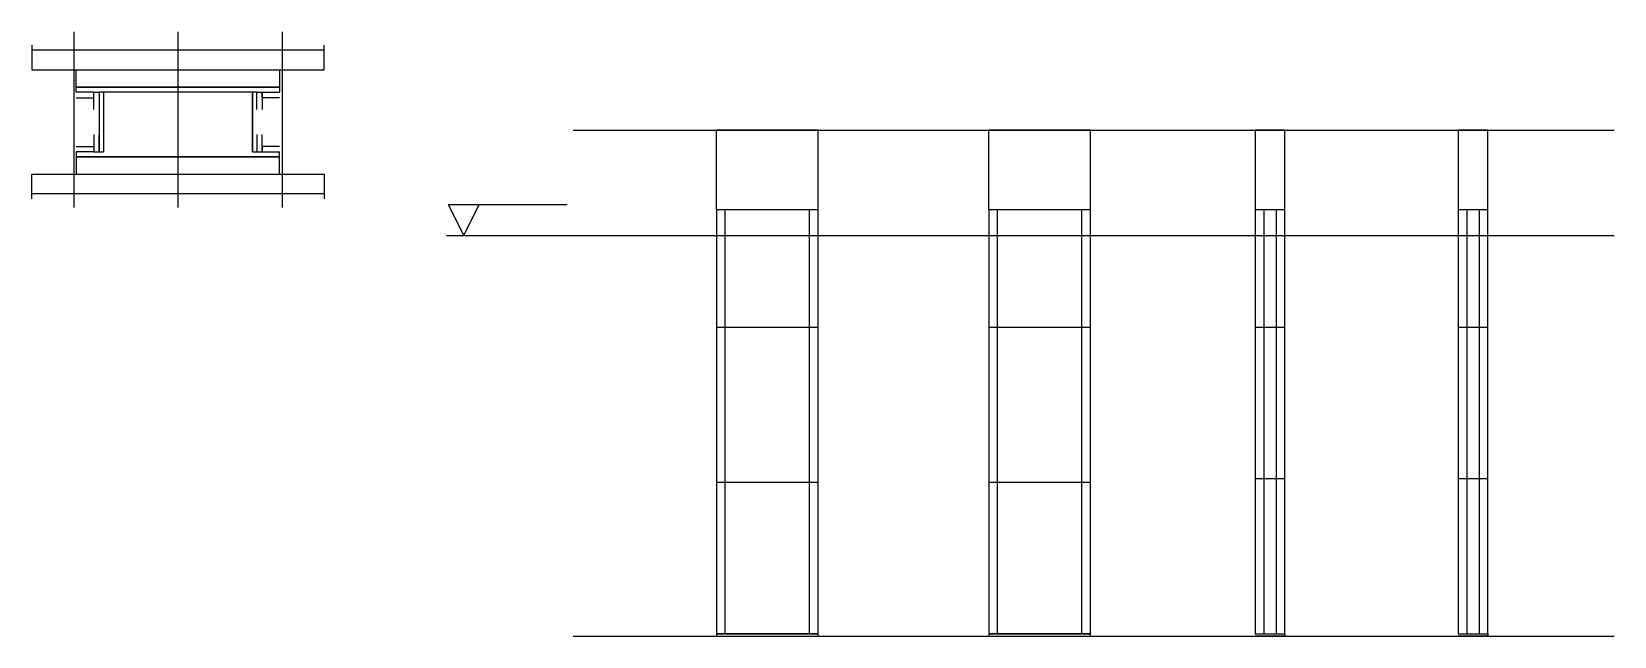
# Model space of a CAD drawing. Header units: metres. Extents: x 3122 to 4399, y 13254 to 13742.
import ezdxf

# ---------------------------------------------------------------- set-up
doc = ezdxf.new("R2010")
doc.units = ezdxf.units.M
for name, color, linetype in [('CHAPA', 7, 'Continuous'), ('COTA', 7, 'Continuous'), ('Hachura', 7, 'Continuous'), ('Madeira', 7, 'Continuous'), ('NIVEL 1° PAV.', 7, 'Continuous'), ('NIVEL 2° PAV.', 7, 'Continuous'), ('Nível', 7, 'Continuous'), ('Painéis', 7, 'Continuous'), ('Perfil Metálico', 7, 'Continuous'), ('SARR_2.2x7', 7, 'Continuous'), ('SARRAFO', 7, 'Continuous')]:
    doc.layers.add(name, color=color, linetype=linetype)

msp = doc.modelspace()

# ---------------------------------------------------------------- linework, layer by layer
at = {"layer": 'CHAPA', "color": 7, "lineweight": 25}
for points in [[(3158.2, 13693), (3158.2, 13697), (3322.2, 13697), (3322.2, 13693)], [(3158.2, 13693), (3158.2, 13697), (3322.2, 13697), (3322.2, 13693)], [(3180.2, 13693), (3176.6, 13693), (3176.6, 13645), (3180.2, 13645)], [(3180.2, 13693), (3176.6, 13693), (3176.6, 13645), (3180.2, 13645)], [(3303.8, 13693), (3300.2, 13693), (3300.2, 13645), (3303.8, 13645)], [(3303.8, 13693), (3300.2, 13693), (3300.2, 13645), (3303.8, 13645)], [(3158.2, 13645), (3158.2, 13641), (3322.2, 13641), (3322.2, 13645)], [(3158.2, 13645), (3158.2, 13641), (3322.2, 13641), (3322.2, 13645)]]:
    msp.add_lwpolyline(points, dxfattribs=at)
at = {"layer": 'COTA', "color": 7, "lineweight": 25}
for p, q in [((3756.6, 13662.4), (3674.6, 13662.4)), ((3674.6, 13598.4), (3674.6, 13662.4)), ((3756.6, 13598.4), (3756.6, 13662.4)), ((3976.3, 13662.4), (3894.3, 13662.4)), ((3894.3, 13598.4), (3894.3, 13662.4)), ((3976.3, 13598.4), (3976.3, 13662.4))]:
    msp.add_line(p, q, dxfattribs=at)
for points in [[(4133.1, 13598.4), (4133.1, 13662.4), (4109.1, 13662.4), (4109.1, 13598.4)], [(4296.9, 13598.4), (4296.9, 13662.4), (4272.9, 13662.4), (4272.9, 13598.4)]]:
    msp.add_lwpolyline(points, dxfattribs=at)
at = {"layer": 'Hachura', "color": 7, "lineweight": 25}
for p, q in [((3156.2, 13741.8), (3156.2, 13600)), ((3240.2, 13741.8), (3240.2, 13600)), ((3324.2, 13741.8), (3324.2, 13600))]:
    msp.add_line(p, q, dxfattribs=at)
at = {"layer": 'Madeira', "color": 7, "lineweight": 25}
for points in [[(3322.2, 13711.1), (3322.2, 13697.1), (3158.2, 13697.1), (3158.2, 13711.1)], [(3322.2, 13627), (3322.2, 13641), (3158.2, 13641), (3158.2, 13627)]]:
    msp.add_lwpolyline(points, dxfattribs=at)
at = {"layer": 'NIVEL 1° PAV.', "color": 7, "lineweight": 25}
msp.add_line((3559.1, 13662.4), (4398.9, 13662.4), dxfattribs=at)
at = {"layer": 'NIVEL 2° PAV.', "color": 7, "lineweight": 25}
for p, q in [((3458.3, 13602.4), (3554.3, 13602.4)), ((3458.3, 13602.4), (3470.8, 13577.4)), ((3470.8, 13577.4), (3483.3, 13602.4)), ((3456.9, 13577.4), (4398.9, 13577.4))]:
    msp.add_line(p, q, dxfattribs=at)
at = {"layer": 'Nível', "color": 7, "lineweight": 25}
for p, q in [((3559.1, 13662.4), (4398.9, 13662.4)), ((3559.1, 13254.4), (4398.9, 13254.4))]:
    msp.add_line(p, q, dxfattribs=at)
at = {"layer": 'Painéis', "color": 7, "lineweight": 25}
for p, q in [((3674.6, 13598.4), (3674.6, 13254.4)), ((3674.6, 13598.4), (3756.6, 13598.4)), ((3756.6, 13254.4), (3756.6, 13598.4)), ((3894.3, 13598.4), (3894.3, 13254.4)), ((3894.3, 13598.4), (3976.3, 13598.4)), ((3976.3, 13254.4), (3976.3, 13598.4)), ((4109.1, 13598.4), (4109.1, 13256.4)), ((4109.1, 13598.4), (4133.1, 13598.4)), ((4133.1, 13256.4), (4133.1, 13598.4)), ((4272.9, 13598.4), (4272.9, 13256.4)), ((4272.9, 13598.4), (4296.9, 13598.4)), ((4296.9, 13256.4), (4296.9, 13598.4)), ((3756.6, 13503.4), (3674.6, 13503.4)), ((3976.3, 13503.4), (3894.3, 13503.4)), ((4133.1, 13503.4), (4109.1, 13503.4)), ((4296.9, 13503.4), (4272.9, 13503.4)), ((4133.1, 13381.4), (4109.1, 13381.4)), ((4296.9, 13381.4), (4272.9, 13381.4)), ((3756.6, 13378.4), (3674.6, 13378.4)), ((3976.3, 13378.4), (3894.3, 13378.4)), ((3674.6, 13256.4), (3756.6, 13256.4)), ((3894.3, 13256.4), (3976.3, 13256.4)), ((4109.1, 13256.4), (4133.1, 13256.4)), ((4272.9, 13256.4), (4296.9, 13256.4))]:
    msp.add_line(p, q, dxfattribs=at)
for points in [[(3300.2, 13645), (3300.2, 13693), (3180.2, 13693), (3180.2, 13645)], [(3756.6, 13256.4), (3674.6, 13256.4), (3674.6, 13254.4), (3756.6, 13254.4)], [(3976.3, 13256.4), (3894.3, 13256.4), (3894.3, 13254.4), (3976.3, 13254.4)], [(4109.1, 13256.4), (4133.1, 13256.4), (4133.1, 13254.4), (4109.1, 13254.4)], [(4272.9, 13256.4), (4296.9, 13256.4), (4296.9, 13254.4), (4272.9, 13254.4)]]:
    msp.add_lwpolyline(points, dxfattribs=at)
at = {"layer": 'Perfil Metálico', "color": 7, "lineweight": 25}
for points in [[(3122.2, 13731), (3122.2, 13711), (3358.2, 13711), (3358.2, 13731)], [(3358.2, 13715), (3358.2, 13727), (3122.2, 13727), (3122.2, 13715)], [(3122.2, 13607), (3122.2, 13627), (3358.2, 13627), (3358.2, 13607)], [(3358.2, 13623), (3358.2, 13611), (3122.2, 13611), (3122.2, 13623)]]:
    msp.add_lwpolyline(points, dxfattribs=at)
at = {"layer": 'SARR_2.2x7', "color": 7, "lineweight": 25}
for p, q in [((3681.6, 13503.4), (3681.6, 13598.4)), ((3749.6, 13503.4), (3749.6, 13598.4)), ((3901.3, 13503.4), (3901.3, 13598.4)), ((3969.3, 13503.4), (3969.3, 13598.4)), ((4116.1, 13598.4), (4116.1, 13503.4)), ((4126.1, 13598.4), (4126.1, 13503.4)), ((4279.9, 13598.4), (4279.9, 13503.4)), ((4289.9, 13598.4), (4289.9, 13503.4)), ((3681.6, 13378.4), (3681.6, 13503.4)), ((3749.6, 13378.4), (3749.6, 13503.4)), ((3901.3, 13378.4), (3901.3, 13503.4)), ((3969.3, 13378.4), (3969.3, 13503.4)), ((4116.1, 13503.4), (4116.1, 13256.4)), ((4126.1, 13503.4), (4126.1, 13256.4)), ((4279.9, 13503.4), (4279.9, 13256.4)), ((4289.9, 13503.4), (4289.9, 13256.4)), ((3681.6, 13256.4), (3681.6, 13378.4)), ((3749.6, 13256.4), (3749.6, 13378.4)), ((3901.3, 13256.4), (3901.3, 13378.4)), ((3969.3, 13256.4), (3969.3, 13378.4)), ((3681.6, 13256.4), (3681.6, 13256.4)), ((3749.6, 13256.4), (3749.6, 13256.4)), ((3901.3, 13256.4), (3901.3, 13256.4)), ((3969.3, 13256.4), (3969.3, 13256.4))]:
    msp.add_line(p, q, dxfattribs=at)
at = {"layer": 'SARRAFO', "color": 7, "lineweight": 25}
for points in [[(3158.2, 13688.6), (3172.2, 13688.6), (3172.2, 13693), (3158.2, 13693)], [(3172.2, 13679), (3172.2, 13693), (3176.6, 13693), (3176.6, 13679)], [(3303.8, 13679), (3303.8, 13693), (3308.2, 13693), (3308.2, 13679)], [(3322.2, 13688.6), (3308.2, 13688.6), (3308.2, 13693), (3322.2, 13693)], [(3158.2, 13649.4), (3172.2, 13649.4), (3172.2, 13645), (3158.2, 13645)], [(3172.2, 13659), (3172.2, 13645), (3176.6, 13645), (3176.6, 13659)], [(3303.8, 13659), (3303.8, 13645), (3308.2, 13645), (3308.2, 13659)], [(3322.2, 13649.4), (3308.2, 13649.4), (3308.2, 13645), (3322.2, 13645)]]:
    msp.add_lwpolyline(points, dxfattribs=at)

doc.saveas('drawing.dxf')
